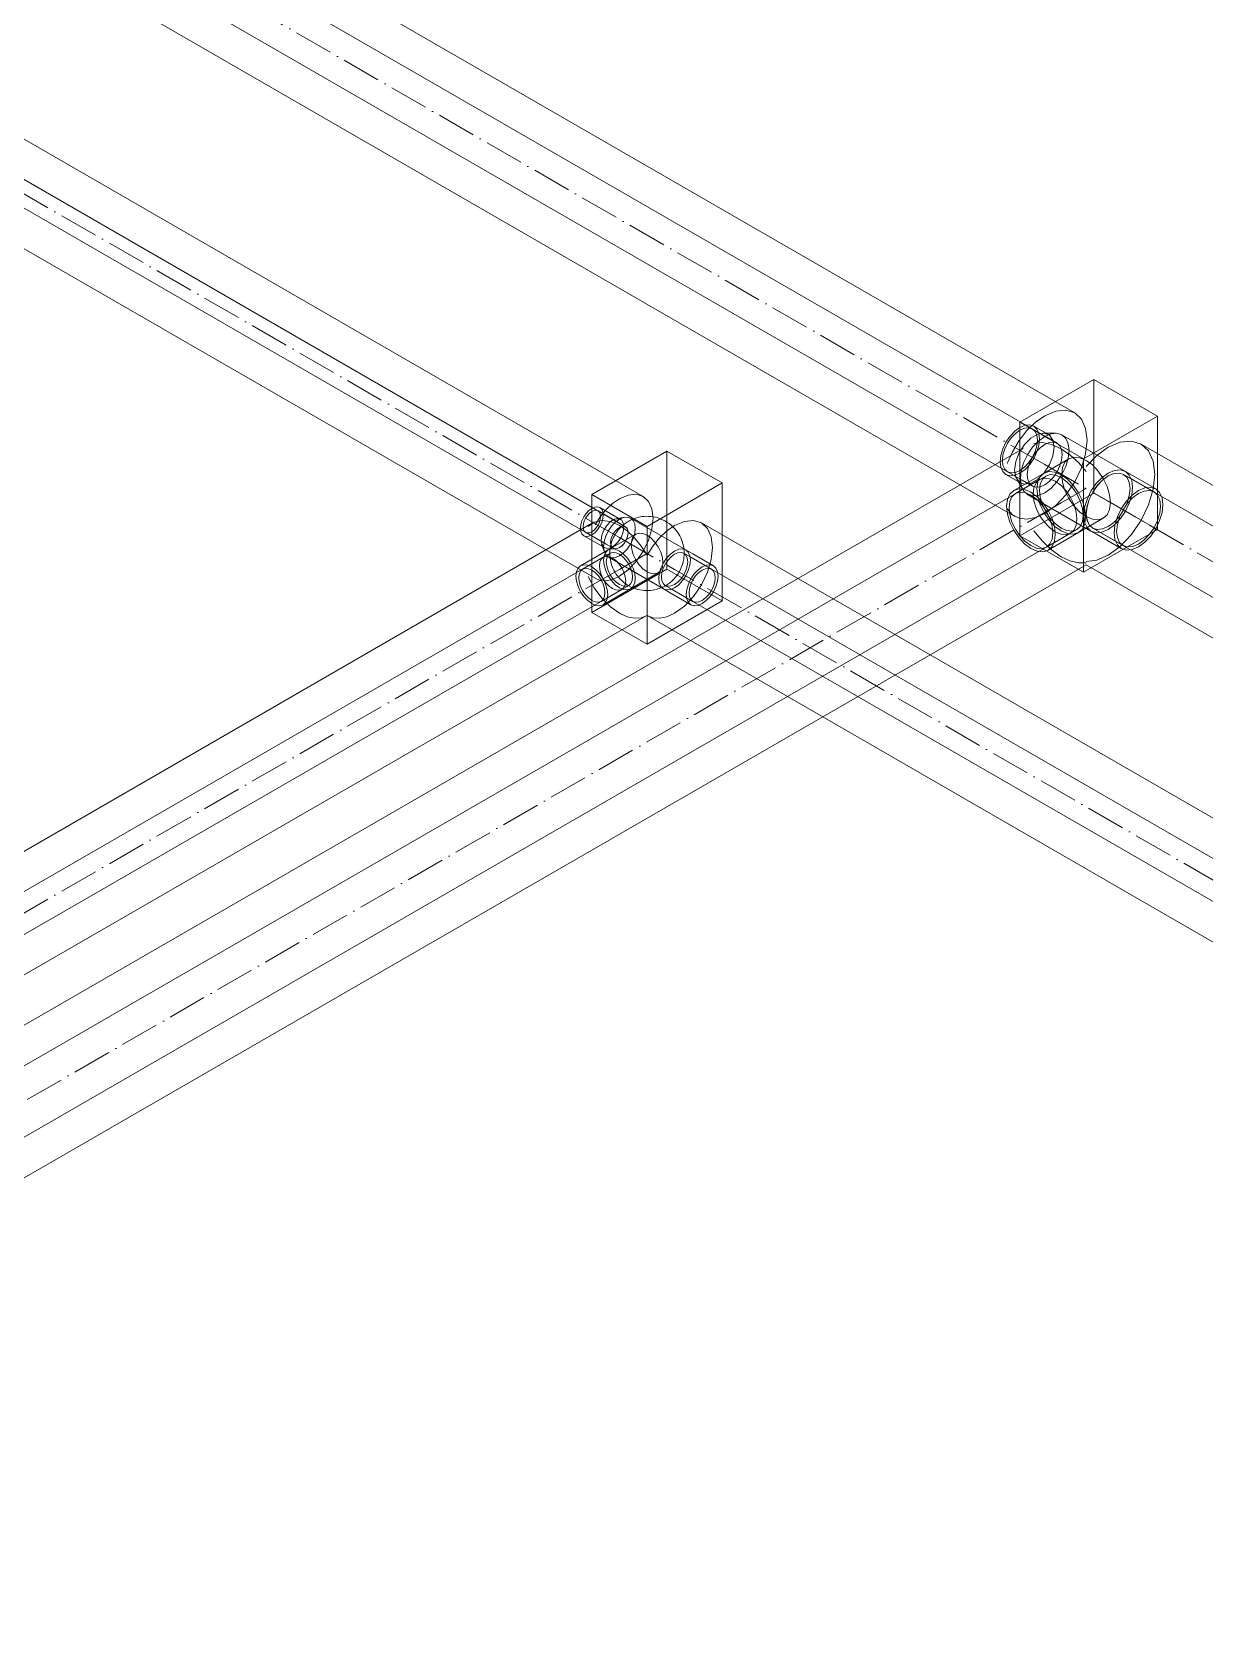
# Model space of a CAD drawing. Header units: millimetres. Extents: x -88595 to 880822, y -1054509 to -148035.
# Drawn here: x 432334.1 to 432634.7, y -325558.4 to -325146.8 of the extents above; entities that cross this region are included whole.
import ezdxf

# ---------------------------------------------------------------- set-up
doc = ezdxf.new("R2010")
doc.units = ezdxf.units.MM
doc.linetypes.add('$12$ADSK_Осевая', pattern=[14, 10, -2, 0, -2])
for name, color, linetype, lineweight in [('Изоляция', 7, 'Continuous', 18), ('Трубопровод', 7, 'Continuous', 18), ('Трубопроводы', 7, 'Continuous', 18)]:
    doc.layers.add(name, color=color, linetype=linetype, lineweight=lineweight)

# ---------------------------------------------------------------- blocks, each defined once
blk = doc.blocks.new('$0$ADSK_МедьПайка_Тройник - Тройник медный-3267828-В_ОВ3_3')
at = {"layer": 'Трубопроводы', "color": 190, "true_color": 0x8000ff}
for p, q in [((-7571.73, 5390.56), (-7577.04, 5393.63)), ((-7571.24, 5391.42), (-7576.54, 5394.48)), ((-7570.27, 5391.99), (-7572.39, 5391.58)), ((-7580.21, 5388.13), (-7574.91, 5385.06)), ((-7569.96, 5389.54), (-7571.73, 5390.56)), ((-7554.54, 5383.61), (-7568.68, 5391.77)), ((-7580.71, 5387.27), (-7575.4, 5384.21)), ((-7576.12, 5385.13), (-7575.41, 5383.09)), ((-7574.91, 5385.06), (-7573.14, 5384.04)), ((-7567.36, 5387.69), (-7574.43, 5383.61)), ((-7574.43, 5383.61), (-7581.5, 5379.53)), ((-7575.7, 5381.73), (-7581, 5378.67)), ((-7574.43, 5381.81), (-7560.29, 5373.65)), ((-7553.26, 5381.73), (-7555.03, 5382.75)), ((-7552.77, 5382.59), (-7554.54, 5383.61)), ((-7547.96, 5378.67), (-7553.26, 5381.73)), ((-7547.46, 5379.53), (-7552.77, 5382.59)), ((-7568.68, 5373.65), (-7561.61, 5377.73)), ((-7576.24, 5370.42), (-7570.94, 5373.49)), ((-7575.75, 5369.57), (-7568.68, 5373.65)), ((-7560.29, 5373.65), (-7558.52, 5372.63)), ((-7559.79, 5374.51), (-7558.02, 5373.49)), ((-7558.52, 5372.63), (-7553.21, 5369.57)), ((-7558.02, 5373.49), (-7552.72, 5370.42))]:
    blk.add_line(p, q, dxfattribs=at)
for points in [[(-7581.57, 5389.18, 0), (-7581.47, 5390.11, 0), (-7581.17, 5391.1, 0), (-7580.71, 5392.08, 0), (-7580.1, 5392.97, 0), (-7579.39, 5393.72, 0), (-7578.62, 5394.28, 0), (-7577.86, 5394.6, 0), (-7577.15, 5394.67, 0), (-7576.54, 5394.48, 0), (-7576.07, 5394.05, 0), (-7575.78, 5393.4, 0), (-7575.68, 5392.58, 0)], [(-7575.68, 5392.58, 0), (-7575.78, 5391.64, 0), (-7576.07, 5390.65, 0), (-7576.54, 5389.67, 0), (-7577.15, 5388.78, 0), (-7577.86, 5388.03, 0), (-7578.62, 5387.48, 0), (-7579.39, 5387.15, 0), (-7580.1, 5387.08, 0), (-7580.71, 5387.27, 0), (-7581.17, 5387.7, 0), (-7581.47, 5388.35, 0), (-7581.57, 5389.18, 0)], [(-7576.38, 5392.17, 0), (-7576.45, 5392.8, 0), (-7576.68, 5393.3, 0), (-7577.04, 5393.63, 0), (-7577.5, 5393.77, 0), (-7578.04, 5393.72, 0), (-7578.62, 5393.47, 0), (-7579.2, 5393.04, 0), (-7579.75, 5392.47, 0), (-7580.21, 5391.79, 0), (-7580.57, 5391.05, 0), (-7580.79, 5390.3, 0), (-7580.87, 5389.58, 0)], [(-7580.87, 5389.58, 0), (-7580.79, 5388.95, 0), (-7580.57, 5388.46, 0), (-7580.21, 5388.13, 0), (-7579.75, 5387.98, 0), (-7579.2, 5388.04, 0), (-7578.62, 5388.28, 0), (-7578.04, 5388.71, 0), (-7577.5, 5389.28, 0), (-7577.04, 5389.96, 0), (-7576.68, 5390.7, 0), (-7576.45, 5391.46, 0), (-7576.38, 5392.17, 0)], [(-7575.62, 5384.45, 0), (-7575.48, 5385.74, 0), (-7575.07, 5387.11, 0), (-7574.43, 5388.45, 0), (-7573.59, 5389.69, 0), (-7572.6, 5390.72, 0), (-7571.55, 5391.49, 0), (-7570.5, 5391.94, 0), (-7569.52, 5392.03, 0), (-7568.68, 5391.77, 0), (-7568.03, 5391.17, 0), (-7567.63, 5390.28, 0), (-7567.49, 5389.14, 0)], [(-7567.49, 5389.14, 0), (-7567.63, 5390.28, 0), (-7568.03, 5391.17, 0), (-7568.68, 5391.77, 0), (-7569.52, 5392.03, 0), (-7570.5, 5391.94, 0), (-7571.55, 5391.49, 0), (-7572.6, 5390.72, 0), (-7573.59, 5389.69, 0), (-7574.43, 5388.45, 0), (-7575.07, 5387.11, 0), (-7575.48, 5385.74, 0), (-7575.62, 5384.45, 0)], [(-7554.96, 5382.71, 0), (-7554.97, 5383.05, 0), (-7554.99, 5383.4, 0), (-7555.02, 5383.76, 0), (-7555.07, 5384.14, 0), (-7555.14, 5384.54, 0), (-7555.23, 5384.95, 0), (-7555.34, 5385.37, 0), (-7555.48, 5385.81, 0), (-7555.65, 5386.26, 0), (-7555.85, 5386.72, 0), (-7556.08, 5387.19, 0), (-7556.35, 5387.67, 0), (-7556.66, 5388.14, 0), (-7557.01, 5388.62, 0), (-7557.41, 5389.08, 0), (-7557.84, 5389.53, 0), (-7558.31, 5389.96, 0), (-7558.82, 5390.37, 0), (-7559.36, 5390.74, 0), (-7559.93, 5391.07, 0), (-7560.52, 5391.37, 0), (-7561.12, 5391.62, 0), (-7561.73, 5391.83, 0), (-7562.34, 5391.99, 0), (-7562.94, 5392.11, 0), (-7563.53, 5392.18, 0), (-7564.1, 5392.22, 0), (-7564.66, 5392.23, 0), (-7565.19, 5392.21, 0), (-7565.69, 5392.15, 0), (-7566.18, 5392.08, 0), (-7566.63, 5391.99, 0), (-7567.06, 5391.88, 0), (-7567.47, 5391.75, 0), (-7567.85, 5391.62, 0), (-7568.21, 5391.47, 0), (-7568.55, 5391.32, 0), (-7568.86, 5391.16, 0), (-7569.16, 5391, 0), (-7569.45, 5390.83, 0), (-7569.71, 5390.67, 0), (-7569.96, 5390.5, 0), (-7570.2, 5390.32, 0), (-7570.42, 5390.15, 0), (-7570.63, 5389.98, 0), (-7570.83, 5389.8, 0), (-7571.02, 5389.63, 0), (-7571.21, 5389.45, 0), (-7571.38, 5389.27, 0), (-7571.54, 5389.1, 0), (-7571.7, 5388.92, 0), (-7571.85, 5388.74, 0), (-7571.99, 5388.56, 0), (-7572.13, 5388.38, 0), (-7572.26, 5388.2, 0), (-7572.39, 5388.01, 0), (-7572.51, 5387.83, 0), (-7572.62, 5387.64, 0), (-7572.74, 5387.45, 0), (-7572.84, 5387.26, 0), (-7572.95, 5387.07, 0), (-7573.05, 5386.87, 0), (-7573.14, 5386.67, 0), (-7573.23, 5386.46, 0), (-7573.32, 5386.25, 0), (-7573.4, 5386.04, 0), (-7573.48, 5385.82, 0), (-7573.56, 5385.59, 0), (-7573.63, 5385.36, 0), (-7573.69, 5385.12, 0), (-7573.75, 5384.87, 0), (-7573.81, 5384.62, 0), (-7573.86, 5384.36, 0), (-7573.9, 5384.08, 0), (-7573.94, 5383.8, 0), (-7573.97, 5383.51, 0), (-7573.99, 5383.2, 0), (-7574, 5382.89, 0), (-7574, 5382.71, 0)], [(-7570.38, 5389.51, 0), (-7570.55, 5390.58, 0), (-7571.06, 5391.3, 0), (-7571.85, 5391.61, 0), (-7572.81, 5391.46, 0), (-7573.83, 5390.87, 0), (-7574.79, 5389.91, 0), (-7575.58, 5388.7, 0), (-7576.09, 5387.38, 0), (-7576.27, 5386.11, 0)], [(-7576.27, 5386.11, 0), (-7576.09, 5385.05, 0), (-7575.58, 5384.33, 0), (-7574.79, 5384.02, 0), (-7573.83, 5384.17, 0), (-7572.81, 5384.76, 0), (-7571.85, 5385.72, 0), (-7571.06, 5386.93, 0), (-7570.55, 5388.25, 0), (-7570.38, 5389.51, 0)], [(-7567.49, 5389.14, 0), (-7567.63, 5387.85, 0), (-7568.03, 5386.48, 0), (-7568.68, 5385.13, 0), (-7569.52, 5383.9, 0), (-7570.5, 5382.87, 0), (-7571.55, 5382.1, 0), (-7572.6, 5381.65, 0), (-7573.59, 5381.55, 0), (-7574.43, 5381.81, 0), (-7575.07, 5382.41, 0), (-7575.48, 5383.31, 0), (-7575.62, 5384.45, 0)], [(-7575.62, 5384.45, 0), (-7575.48, 5383.31, 0), (-7575.07, 5382.41, 0), (-7574.43, 5381.81, 0), (-7573.59, 5381.55, 0), (-7572.6, 5381.65, 0), (-7571.55, 5382.1, 0), (-7570.5, 5382.87, 0), (-7569.52, 5383.9, 0), (-7568.68, 5385.13, 0), (-7568.03, 5386.48, 0), (-7567.63, 5387.85, 0), (-7567.49, 5389.14, 0)], [(-7573.8, 5385.5, 0), (-7573.72, 5386.21, 0), (-7573.5, 5386.97, 0), (-7573.14, 5387.71, 0), (-7572.68, 5388.39, 0), (-7572.13, 5388.96, 0), (-7571.55, 5389.39, 0), (-7570.97, 5389.63, 0), (-7570.43, 5389.69, 0), (-7569.96, 5389.54, 0), (-7569.61, 5389.21, 0), (-7569.38, 5388.72, 0), (-7569.31, 5388.09, 0)], [(-7569.31, 5388.09, 0), (-7569.38, 5387.37, 0), (-7569.61, 5386.62, 0), (-7569.96, 5385.88, 0), (-7570.43, 5385.2, 0), (-7570.97, 5384.63, 0), (-7571.55, 5384.2, 0), (-7572.13, 5383.95, 0), (-7572.68, 5383.9, 0), (-7573.14, 5384.04, 0), (-7573.5, 5384.38, 0), (-7573.72, 5384.87, 0), (-7573.8, 5385.5, 0)], [(-7568.55, 5385.06, 0), (-7568.41, 5386.19, 0), (-7568, 5387.09, 0), (-7567.36, 5387.69, 0), (-7566.51, 5387.95, 0), (-7565.53, 5387.85, 0), (-7564.48, 5387.41, 0), (-7563.43, 5386.64, 0), (-7562.45, 5385.6, 0), (-7561.61, 5384.37, 0), (-7560.96, 5383.03, 0), (-7560.55, 5381.66, 0), (-7560.42, 5380.36, 0)], [(-7575.62, 5380.98, 0), (-7575.48, 5382.11, 0), (-7575.07, 5383.01, 0), (-7574.43, 5383.61, 0), (-7573.59, 5383.87, 0), (-7572.6, 5383.77, 0), (-7571.55, 5383.32, 0), (-7570.5, 5382.56, 0), (-7569.52, 5381.52, 0), (-7568.68, 5380.29, 0), (-7568.03, 5378.94, 0), (-7567.63, 5377.58, 0), (-7567.49, 5376.28, 0)], [(-7567.49, 5376.28, 0), (-7567.63, 5377.58, 0), (-7568.03, 5378.94, 0), (-7568.68, 5380.29, 0), (-7569.52, 5381.52, 0), (-7570.5, 5382.56, 0), (-7571.55, 5383.32, 0), (-7572.6, 5383.77, 0), (-7573.59, 5383.87, 0), (-7574.43, 5383.61, 0), (-7575.07, 5383.01, 0), (-7575.48, 5382.11, 0), (-7575.62, 5380.98, 0)], [(-7560.42, 5380.36, 0), (-7560.55, 5379.23, 0), (-7560.96, 5378.33, 0), (-7561.61, 5377.73, 0), (-7562.45, 5377.47, 0), (-7563.43, 5377.57, 0), (-7564.48, 5378.02, 0), (-7565.53, 5378.78, 0), (-7566.51, 5379.82, 0), (-7567.36, 5381.05, 0), (-7568, 5382.4, 0), (-7568.41, 5383.76, 0), (-7568.55, 5385.06, 0)], [(-7553.34, 5380.98, 0), (-7553.48, 5382.11, 0), (-7553.89, 5383.01, 0), (-7554.54, 5383.61, 0), (-7555.38, 5383.87, 0), (-7556.36, 5383.77, 0), (-7557.41, 5383.32, 0), (-7558.46, 5382.56, 0), (-7559.44, 5381.52, 0), (-7560.29, 5380.29, 0), (-7560.93, 5378.94, 0), (-7561.34, 5377.58, 0), (-7561.48, 5376.28, 0)], [(-7561.48, 5376.28, 0), (-7561.34, 5377.58, 0), (-7560.93, 5378.94, 0), (-7560.29, 5380.29, 0), (-7559.44, 5381.52, 0), (-7558.46, 5382.56, 0), (-7557.41, 5383.32, 0), (-7556.36, 5383.77, 0), (-7555.38, 5383.87, 0), (-7554.54, 5383.61, 0), (-7553.89, 5383.01, 0), (-7553.48, 5382.11, 0), (-7553.34, 5380.98, 0)], [(-7574.56, 5372.2, 0), (-7574.7, 5373.49, 0), (-7575.1, 5374.86, 0), (-7575.75, 5376.21, 0), (-7576.59, 5377.44, 0), (-7577.57, 5378.47, 0), (-7578.62, 5379.24, 0), (-7579.68, 5379.69, 0), (-7580.66, 5379.79, 0), (-7581.5, 5379.53, 0), (-7582.14, 5378.93, 0), (-7582.55, 5378.03, 0), (-7582.69, 5376.89, 0)], [(-7569.95, 5375.66, 0), (-7570.07, 5376.74, 0), (-7570.41, 5377.87, 0), (-7570.94, 5378.98, 0), (-7571.64, 5380, 0), (-7572.45, 5380.86, 0), (-7573.32, 5381.49, 0), (-7574.19, 5381.87, 0), (-7575, 5381.95, 0), (-7575.7, 5381.73, 0), (-7576.24, 5381.23, 0), (-7576.57, 5380.49, 0), (-7576.69, 5379.55, 0)], [(-7567.49, 5376.28, 0), (-7567.63, 5375.15, 0), (-7568.03, 5374.25, 0), (-7568.68, 5373.65, 0), (-7569.52, 5373.39, 0), (-7570.5, 5373.49, 0), (-7571.55, 5373.93, 0), (-7572.6, 5374.7, 0), (-7573.59, 5375.74, 0), (-7574.43, 5376.97, 0), (-7575.07, 5378.31, 0), (-7575.48, 5379.68, 0), (-7575.62, 5380.98, 0)], [(-7575.62, 5380.98, 0), (-7575.48, 5379.68, 0), (-7575.07, 5378.31, 0), (-7574.43, 5376.97, 0), (-7573.59, 5375.74, 0), (-7572.6, 5374.7, 0), (-7571.55, 5373.93, 0), (-7570.5, 5373.49, 0), (-7569.52, 5373.39, 0), (-7568.68, 5373.65, 0), (-7568.03, 5374.25, 0), (-7567.63, 5375.15, 0), (-7567.49, 5376.28, 0)], [(-7554.96, 5382.71, 0), (-7554.97, 5382.39, 0), (-7554.98, 5382.08, 0), (-7555.01, 5381.78, 0), (-7555.04, 5381.49, 0), (-7555.08, 5381.21, 0), (-7555.13, 5380.94, 0), (-7555.18, 5380.69, 0), (-7555.24, 5380.44, 0), (-7555.3, 5380.19, 0), (-7555.37, 5379.96, 0), (-7555.44, 5379.73, 0), (-7555.52, 5379.5, 0), (-7555.6, 5379.29, 0), (-7555.68, 5379.07, 0), (-7555.77, 5378.87, 0), (-7555.87, 5378.66, 0), (-7555.96, 5378.46, 0), (-7556.06, 5378.27, 0), (-7556.17, 5378.07, 0), (-7556.28, 5377.88, 0), (-7556.39, 5377.69, 0), (-7556.51, 5377.51, 0), (-7556.63, 5377.32, 0), (-7556.76, 5377.14, 0), (-7556.9, 5376.96, 0), (-7557.04, 5376.78, 0), (-7557.18, 5376.6, 0), (-7557.33, 5376.42, 0), (-7557.5, 5376.24, 0), (-7557.66, 5376.07, 0), (-7557.84, 5375.89, 0), (-7558.02, 5375.72, 0), (-7558.22, 5375.54, 0), (-7558.43, 5375.37, 0), (-7558.64, 5375.19, 0), (-7558.87, 5375.02, 0), (-7559.11, 5374.85, 0), (-7559.37, 5374.68, 0), (-7559.64, 5374.51, 0), (-7559.93, 5374.35, 0), (-7560.24, 5374.19, 0), (-7560.57, 5374.03, 0), (-7560.92, 5373.88, 0), (-7561.29, 5373.74, 0), (-7561.68, 5373.61, 0), (-7562.1, 5373.49, 0), (-7562.54, 5373.39, 0), (-7563.01, 5373.31, 0), (-7563.5, 5373.24, 0), (-7564.02, 5373.2, 0), (-7564.56, 5373.19, 0), (-7565.12, 5373.21, 0), (-7565.7, 5373.27, 0), (-7566.3, 5373.37, 0), (-7566.9, 5373.5, 0), (-7567.51, 5373.69, 0), (-7568.12, 5373.91, 0), (-7568.72, 5374.18, 0), (-7569.3, 5374.5, 0), (-7569.85, 5374.85, 0), (-7570.38, 5375.24, 0), (-7570.87, 5375.65, 0), (-7571.33, 5376.1, 0), (-7571.74, 5376.55, 0), (-7572.12, 5377.02, 0), (-7572.45, 5377.5, 0), (-7572.74, 5377.98, 0), (-7572.99, 5378.45, 0), (-7573.21, 5378.92, 0), (-7573.4, 5379.37, 0), (-7573.55, 5379.82, 0), (-7573.68, 5380.25, 0), (-7573.78, 5380.67, 0), (-7573.86, 5381.07, 0), (-7573.92, 5381.46, 0), (-7573.96, 5381.83, 0), (-7573.99, 5382.19, 0), (-7574, 5382.53, 0), (-7574, 5382.71, 0)], [(-7561.48, 5376.28, 0), (-7561.34, 5375.15, 0), (-7560.93, 5374.25, 0), (-7560.29, 5373.65, 0), (-7559.44, 5373.39, 0), (-7558.46, 5373.49, 0), (-7557.41, 5373.93, 0), (-7556.36, 5374.7, 0), (-7555.38, 5375.74, 0), (-7554.54, 5376.97, 0), (-7553.89, 5378.31, 0), (-7553.48, 5379.68, 0), (-7553.34, 5380.98, 0)], [(-7553.34, 5380.98, 0), (-7553.48, 5379.68, 0), (-7553.89, 5378.31, 0), (-7554.54, 5376.97, 0), (-7555.38, 5375.74, 0), (-7556.36, 5374.7, 0), (-7557.41, 5373.93, 0), (-7558.46, 5373.49, 0), (-7559.44, 5373.39, 0), (-7560.29, 5373.65, 0), (-7560.93, 5374.25, 0), (-7561.34, 5375.15, 0), (-7561.48, 5376.28, 0)], [(-7554.04, 5380.57, 0), (-7554.16, 5381.51, 0), (-7554.5, 5382.26, 0), (-7555.03, 5382.75, 0), (-7555.73, 5382.97, 0), (-7556.54, 5382.89, 0), (-7557.41, 5382.52, 0), (-7558.28, 5381.88, 0), (-7559.09, 5381.02, 0), (-7559.79, 5380, 0), (-7560.33, 5378.89, 0), (-7560.66, 5377.76, 0), (-7560.78, 5376.69, 0)], [(-7560.78, 5376.69, 0), (-7560.66, 5375.75, 0), (-7560.33, 5375, 0), (-7559.79, 5374.51, 0), (-7559.09, 5374.29, 0), (-7558.28, 5374.37, 0), (-7557.41, 5374.74, 0), (-7556.54, 5375.38, 0), (-7555.73, 5376.23, 0), (-7555.03, 5377.25, 0), (-7554.5, 5378.37, 0), (-7554.16, 5379.5, 0), (-7554.04, 5380.57, 0)], [(-7546.27, 5376.89, 0), (-7546.41, 5378.03, 0), (-7546.82, 5378.93, 0), (-7547.46, 5379.53, 0), (-7548.31, 5379.79, 0), (-7549.29, 5379.69, 0), (-7550.34, 5379.24, 0), (-7551.39, 5378.47, 0), (-7552.37, 5377.44, 0), (-7553.21, 5376.21, 0), (-7553.86, 5374.86, 0), (-7554.27, 5373.49, 0), (-7554.41, 5372.2, 0)], [(-7582.69, 5376.89, 0), (-7582.55, 5375.6, 0), (-7582.14, 5374.23, 0), (-7581.5, 5372.89, 0), (-7580.66, 5371.65, 0), (-7579.68, 5370.62, 0), (-7578.62, 5369.85, 0), (-7577.57, 5369.4, 0), (-7576.59, 5369.31, 0), (-7575.75, 5369.57, 0), (-7575.1, 5370.17, 0), (-7574.7, 5371.06, 0), (-7574.56, 5372.2, 0)], [(-7581.99, 5376.49, 0), (-7581.87, 5377.43, 0), (-7581.54, 5378.17, 0), (-7581, 5378.67, 0), (-7580.31, 5378.88, 0), (-7579.49, 5378.8, 0), (-7578.62, 5378.43, 0), (-7577.75, 5377.8, 0), (-7576.94, 5376.94, 0), (-7576.24, 5375.92, 0), (-7575.71, 5374.81, 0), (-7575.37, 5373.68, 0), (-7575.26, 5372.6, 0)], [(-7575.26, 5372.6, 0), (-7575.37, 5371.66, 0), (-7575.71, 5370.92, 0), (-7576.24, 5370.42, 0), (-7576.94, 5370.21, 0), (-7577.75, 5370.29, 0), (-7578.62, 5370.66, 0), (-7579.49, 5371.3, 0), (-7580.31, 5372.15, 0), (-7581, 5373.17, 0), (-7581.54, 5374.29, 0), (-7581.87, 5375.42, 0), (-7581.99, 5376.49, 0)], [(-7576.69, 5379.55, 0), (-7576.57, 5378.48, 0), (-7576.24, 5377.35, 0), (-7575.7, 5376.23, 0), (-7575, 5375.21, 0), (-7574.19, 5374.36, 0), (-7573.32, 5373.72, 0), (-7572.45, 5373.35, 0), (-7571.64, 5373.27, 0), (-7570.94, 5373.49, 0), (-7570.41, 5373.98, 0), (-7570.07, 5374.73, 0), (-7569.95, 5375.66, 0)], [(-7554.41, 5372.2, 0), (-7554.27, 5371.06, 0), (-7553.86, 5370.17, 0), (-7553.21, 5369.57, 0), (-7552.37, 5369.31, 0), (-7551.39, 5369.4, 0), (-7550.34, 5369.85, 0), (-7549.29, 5370.62, 0), (-7548.31, 5371.65, 0), (-7547.46, 5372.89, 0), (-7546.82, 5374.23, 0), (-7546.41, 5375.6, 0), (-7546.27, 5376.89, 0)], [(-7553.71, 5372.6, 0), (-7553.59, 5373.68, 0), (-7553.25, 5374.81, 0), (-7552.72, 5375.92, 0), (-7552.02, 5376.94, 0), (-7551.21, 5377.8, 0), (-7550.34, 5378.43, 0), (-7549.47, 5378.8, 0), (-7548.66, 5378.88, 0), (-7547.96, 5378.67, 0), (-7547.42, 5378.17, 0), (-7547.09, 5377.43, 0), (-7546.97, 5376.49, 0)], [(-7546.97, 5376.49, 0), (-7547.09, 5375.42, 0), (-7547.42, 5374.29, 0), (-7547.96, 5373.17, 0), (-7548.66, 5372.15, 0), (-7549.47, 5371.3, 0), (-7550.34, 5370.66, 0), (-7551.21, 5370.29, 0), (-7552.02, 5370.21, 0), (-7552.72, 5370.42, 0), (-7553.25, 5370.92, 0), (-7553.59, 5371.66, 0), (-7553.71, 5372.6, 0)]]:
    blk.add_polyline3d(points, dxfattribs=at)
blk = doc.blocks.new('$0$ADSK_МедьПайка_Тройник - Тройник медный-3267841-В_ОВ3_3')
at = {"layer": 'Трубопроводы', "color": 134, "true_color": 0x00a6a6}
for p, q in [((-7461.99, 5412.52), (-7465.71, 5414.67)), ((-7461.59, 5413.22), (-7465.3, 5415.37)), ((-7459.72, 5413.55), (-7462.9, 5413.56)), ((-7459.34, 5410.99), (-7461.99, 5412.52)), ((-7441.84, 5403.75), (-7458.1, 5413.14)), ((-7456.33, 5407.01), (-7462.69, 5403.34)), ((-7472.46, 5402.97), (-7468.75, 5400.82)), ((-7472.06, 5403.67), (-7468.34, 5401.52)), ((-7462.69, 5403.34), (-7470.47, 5398.85)), ((-7463.83, 5401.65), (-7470.02, 5398.08)), ((-7469.69, 5401.79), (-7468.1, 5399.04)), ((-7468.34, 5401.52), (-7465.69, 5399.99)), ((-7440.87, 5402.16), (-7442.28, 5402.98)), ((-7440.42, 5402.93), (-7441.84, 5403.75)), ((-7434.5, 5398.49), (-7440.87, 5402.16)), ((-7434.06, 5399.26), (-7440.42, 5402.93)), ((-7466.93, 5397.84), (-7450.67, 5388.45)), ((-7462.08, 5384.33), (-7455.89, 5387.9)), ((-7461.64, 5383.56), (-7453.86, 5388.05)), ((-7453.86, 5388.05), (-7447.5, 5391.72)), ((-7450.67, 5388.45), (-7449.25, 5387.64)), ((-7450.22, 5389.23), (-7448.81, 5388.41)), ((-7448.81, 5388.41), (-7442.44, 5384.73)), ((-7449.25, 5387.64), (-7442.89, 5383.96))]:
    blk.add_line(p, q, dxfattribs=at)
for points in [[(-7473.94, 5406.24, 0), (-7473.77, 5407.86, 0), (-7473.27, 5409.56, 0), (-7472.46, 5411.23, 0), (-7471.41, 5412.77, 0), (-7470.19, 5414.06, 0), (-7468.88, 5415.01, 0), (-7467.57, 5415.57, 0), (-7466.35, 5415.69, 0), (-7465.3, 5415.37, 0), (-7464.5, 5414.62, 0), (-7463.99, 5413.5, 0), (-7463.82, 5412.09, 0)], [(-7464.39, 5411.76, 0), (-7464.54, 5413.01, 0), (-7464.99, 5414, 0), (-7465.71, 5414.67, 0), (-7466.64, 5414.95, 0), (-7467.72, 5414.84, 0), (-7468.88, 5414.35, 0), (-7470.04, 5413.5, 0), (-7471.13, 5412.36, 0), (-7472.06, 5411, 0), (-7472.77, 5409.51, 0), (-7473.22, 5408, 0), (-7473.37, 5406.57, 0)], [(-7460.11, 5409.95, 0), (-7460.41, 5411.77, 0), (-7461.29, 5413.02, 0), (-7462.64, 5413.55, 0), (-7464.29, 5413.29, 0), (-7466.05, 5412.27, 0), (-7467.7, 5410.62, 0), (-7469.05, 5408.54, 0), (-7469.93, 5406.27, 0), (-7470.23, 5404.1, 0)], [(-7468.76, 5401.89, 0), (-7468.55, 5403.88, 0), (-7467.92, 5405.97, 0), (-7466.93, 5408.04, 0), (-7465.64, 5409.93, 0), (-7464.13, 5411.52, 0), (-7462.52, 5412.7, 0), (-7460.9, 5413.39, 0), (-7459.39, 5413.54, 0), (-7458.1, 5413.14, 0), (-7457.11, 5412.22, 0), (-7456.49, 5410.84, 0), (-7456.27, 5409.1, 0)], [(-7456.27, 5409.1, 0), (-7456.49, 5410.84, 0), (-7457.11, 5412.22, 0), (-7458.1, 5413.14, 0), (-7459.39, 5413.54, 0), (-7460.9, 5413.39, 0), (-7462.52, 5412.7, 0), (-7464.13, 5411.52, 0), (-7465.64, 5409.93, 0), (-7466.93, 5408.04, 0), (-7467.92, 5405.97, 0), (-7468.55, 5403.88, 0), (-7468.76, 5401.89, 0)], [(-7463.82, 5412.09, 0), (-7463.99, 5410.48, 0), (-7464.5, 5408.77, 0), (-7465.3, 5407.1, 0), (-7466.35, 5405.56, 0), (-7467.57, 5404.28, 0), (-7468.88, 5403.32, 0), (-7470.19, 5402.76, 0), (-7471.41, 5402.64, 0), (-7472.46, 5402.97, 0), (-7473.27, 5403.71, 0), (-7473.77, 5404.83, 0), (-7473.94, 5406.24, 0)], [(-7473.37, 5406.57, 0), (-7473.22, 5405.32, 0), (-7472.77, 5404.33, 0), (-7472.06, 5403.67, 0), (-7471.13, 5403.38, 0), (-7470.04, 5403.49, 0), (-7468.88, 5403.98, 0), (-7467.72, 5404.83, 0), (-7466.64, 5405.97, 0), (-7465.71, 5407.33, 0), (-7464.99, 5408.82, 0), (-7464.54, 5410.33, 0), (-7464.39, 5411.76, 0)], [(-7470.23, 5404.1, 0), (-7469.93, 5402.28, 0), (-7469.05, 5401.03, 0), (-7467.7, 5400.5, 0), (-7466.05, 5400.76, 0), (-7464.29, 5401.77, 0), (-7462.64, 5403.42, 0), (-7461.29, 5405.5, 0), (-7460.41, 5407.77, 0), (-7460.11, 5409.95, 0)], [(-7456.27, 5409.1, 0), (-7456.49, 5407.11, 0), (-7457.11, 5405.01, 0), (-7458.1, 5402.94, 0), (-7459.39, 5401.05, 0), (-7460.9, 5399.46, 0), (-7462.52, 5398.28, 0), (-7464.13, 5397.59, 0), (-7465.64, 5397.45, 0), (-7466.93, 5397.84, 0), (-7467.92, 5398.76, 0), (-7468.55, 5400.14, 0), (-7468.76, 5401.89, 0)], [(-7468.76, 5401.89, 0), (-7468.55, 5400.14, 0), (-7467.92, 5398.76, 0), (-7466.93, 5397.84, 0), (-7465.64, 5397.45, 0), (-7464.13, 5397.59, 0), (-7462.52, 5398.28, 0), (-7460.9, 5399.46, 0), (-7459.39, 5401.05, 0), (-7458.1, 5402.94, 0), (-7457.11, 5405.01, 0), (-7456.49, 5407.11, 0), (-7456.27, 5409.1, 0)], [(-7467.01, 5402.9, 0), (-7466.85, 5404.33, 0), (-7466.41, 5405.84, 0), (-7465.69, 5407.32, 0), (-7464.76, 5408.69, 0), (-7463.68, 5409.83, 0), (-7462.52, 5410.68, 0), (-7461.35, 5411.17, 0), (-7460.27, 5411.28, 0), (-7459.34, 5410.99, 0), (-7458.63, 5410.33, 0), (-7458.18, 5409.34, 0), (-7458.03, 5408.08, 0)], [(-7458.03, 5408.08, 0), (-7458.18, 5406.65, 0), (-7458.63, 5405.14, 0), (-7459.34, 5403.66, 0), (-7460.27, 5402.3, 0), (-7461.35, 5401.15, 0), (-7462.52, 5400.31, 0), (-7463.68, 5399.81, 0), (-7464.76, 5399.71, 0), (-7465.69, 5399.99, 0), (-7466.41, 5400.65, 0), (-7466.85, 5401.65, 0), (-7467.01, 5402.9, 0)], [(-7458.15, 5402.97, 0), (-7457.94, 5404.72, 0), (-7457.32, 5406.09, 0), (-7456.33, 5407.01, 0), (-7455.03, 5407.41, 0), (-7453.53, 5407.26, 0), (-7451.91, 5406.58, 0), (-7450.29, 5405.4, 0), (-7448.79, 5403.81, 0), (-7447.5, 5401.92, 0), (-7446.5, 5399.85, 0), (-7445.88, 5397.75, 0), (-7445.67, 5395.76, 0)], [(-7454.25, 5391.53, 0), (-7454.44, 5393.32, 0), (-7455, 5395.21, 0), (-7455.89, 5397.07, 0), (-7457.06, 5398.77, 0), (-7458.41, 5400.2, 0), (-7459.86, 5401.26, 0), (-7461.32, 5401.88, 0), (-7462.67, 5402.01, 0), (-7463.83, 5401.65, 0), (-7464.73, 5400.82, 0), (-7465.29, 5399.58, 0), (-7465.48, 5398.02, 0)], [(-7464.52, 5399.3, 0), (-7464.3, 5401.04, 0), (-7463.68, 5402.42, 0), (-7462.69, 5403.34, 0), (-7461.4, 5403.74, 0), (-7459.89, 5403.59, 0), (-7458.27, 5402.9, 0), (-7456.66, 5401.72, 0), (-7455.15, 5400.13, 0), (-7453.86, 5398.24, 0), (-7452.87, 5396.18, 0), (-7452.24, 5394.08, 0), (-7452.03, 5392.09, 0)], [(-7452.03, 5392.09, 0), (-7452.24, 5394.08, 0), (-7452.87, 5396.18, 0), (-7453.86, 5398.24, 0), (-7455.15, 5400.13, 0), (-7456.66, 5401.72, 0), (-7458.27, 5402.9, 0), (-7459.89, 5403.59, 0), (-7461.4, 5403.74, 0), (-7462.69, 5403.34, 0), (-7463.68, 5402.42, 0), (-7464.3, 5401.04, 0), (-7464.52, 5399.3, 0)], [(-7445.67, 5395.76, 0), (-7445.88, 5394.02, 0), (-7446.5, 5392.64, 0), (-7447.5, 5391.72, 0), (-7448.79, 5391.32, 0), (-7450.29, 5391.47, 0), (-7451.91, 5392.16, 0), (-7453.53, 5393.34, 0), (-7455.03, 5394.93, 0), (-7456.33, 5396.82, 0), (-7457.32, 5398.88, 0), (-7457.94, 5400.98, 0), (-7458.15, 5402.97, 0)], [(-7440.01, 5399.71, 0), (-7440.22, 5401.45, 0), (-7440.85, 5402.83, 0), (-7441.84, 5403.75, 0), (-7443.13, 5404.15, 0), (-7444.64, 5404, 0), (-7446.25, 5403.31, 0), (-7447.87, 5402.13, 0), (-7449.38, 5400.54, 0), (-7450.67, 5398.65, 0), (-7451.66, 5396.58, 0), (-7452.28, 5394.49, 0), (-7452.5, 5392.5, 0)], [(-7452.5, 5392.5, 0), (-7452.28, 5394.49, 0), (-7451.66, 5396.58, 0), (-7450.67, 5398.65, 0), (-7449.38, 5400.54, 0), (-7447.87, 5402.13, 0), (-7446.25, 5403.31, 0), (-7444.64, 5404, 0), (-7443.13, 5404.15, 0), (-7441.84, 5403.75, 0), (-7440.85, 5402.83, 0), (-7440.22, 5401.45, 0), (-7440.01, 5399.71, 0)], [(-7440.64, 5399.34, 0), (-7440.83, 5400.91, 0), (-7441.39, 5402.15, 0), (-7442.28, 5402.98, 0), (-7443.45, 5403.34, 0), (-7444.8, 5403.2, 0), (-7446.25, 5402.58, 0), (-7447.71, 5401.53, 0), (-7449.06, 5400.1, 0), (-7450.22, 5398.39, 0), (-7451.12, 5396.54, 0), (-7451.68, 5394.65, 0), (-7451.87, 5392.86, 0)], [(-7459.81, 5387.6, 0), (-7460.02, 5389.59, 0), (-7460.64, 5391.69, 0), (-7461.64, 5393.75, 0), (-7462.93, 5395.64, 0), (-7464.44, 5397.23, 0), (-7466.05, 5398.41, 0), (-7467.67, 5399.1, 0), (-7469.17, 5399.25, 0), (-7470.47, 5398.85, 0), (-7471.46, 5397.93, 0), (-7472.08, 5396.55, 0), (-7472.3, 5394.81, 0)], [(-7471.67, 5394.44, 0), (-7471.48, 5396.01, 0), (-7470.91, 5397.25, 0), (-7470.02, 5398.08, 0), (-7468.86, 5398.44, 0), (-7467.51, 5398.3, 0), (-7466.05, 5397.69, 0), (-7464.6, 5396.63, 0), (-7463.24, 5395.2, 0), (-7462.08, 5393.49, 0), (-7461.19, 5391.64, 0), (-7460.63, 5389.75, 0), (-7460.44, 5387.96, 0)], [(-7465.48, 5398.02, 0), (-7465.29, 5396.23, 0), (-7464.73, 5394.34, 0), (-7463.83, 5392.48, 0), (-7462.67, 5390.78, 0), (-7461.32, 5389.35, 0), (-7459.86, 5388.29, 0), (-7458.41, 5387.67, 0), (-7457.06, 5387.54, 0), (-7455.89, 5387.9, 0), (-7455, 5388.73, 0), (-7454.44, 5389.97, 0), (-7454.25, 5391.53, 0)], [(-7452.03, 5392.09, 0), (-7452.24, 5390.35, 0), (-7452.87, 5388.97, 0), (-7453.86, 5388.05, 0), (-7455.15, 5387.65, 0), (-7456.66, 5387.8, 0), (-7458.27, 5388.48, 0), (-7459.89, 5389.66, 0), (-7461.4, 5391.25, 0), (-7462.69, 5393.14, 0), (-7463.68, 5395.21, 0), (-7464.3, 5397.31, 0), (-7464.52, 5399.3, 0)], [(-7464.52, 5399.3, 0), (-7464.3, 5397.31, 0), (-7463.68, 5395.21, 0), (-7462.69, 5393.14, 0), (-7461.4, 5391.25, 0), (-7459.89, 5389.66, 0), (-7458.27, 5388.48, 0), (-7456.66, 5387.8, 0), (-7455.15, 5387.65, 0), (-7453.86, 5388.05, 0), (-7452.87, 5388.97, 0), (-7452.24, 5390.35, 0), (-7452.03, 5392.09, 0)], [(-7452.5, 5392.5, 0), (-7452.28, 5390.75, 0), (-7451.66, 5389.38, 0), (-7450.67, 5388.45, 0), (-7449.38, 5388.06, 0), (-7447.87, 5388.2, 0), (-7446.25, 5388.89, 0), (-7444.64, 5390.07, 0), (-7443.13, 5391.66, 0), (-7441.84, 5393.55, 0), (-7440.85, 5395.62, 0), (-7440.22, 5397.72, 0), (-7440.01, 5399.71, 0)], [(-7440.01, 5399.71, 0), (-7440.22, 5397.72, 0), (-7440.85, 5395.62, 0), (-7441.84, 5393.55, 0), (-7443.13, 5391.66, 0), (-7444.64, 5390.07, 0), (-7446.25, 5388.89, 0), (-7447.87, 5388.2, 0), (-7449.38, 5388.06, 0), (-7450.67, 5388.45, 0), (-7451.66, 5389.38, 0), (-7452.28, 5390.75, 0), (-7452.5, 5392.5, 0)], [(-7451.87, 5392.86, 0), (-7451.68, 5391.29, 0), (-7451.12, 5390.05, 0), (-7450.22, 5389.23, 0), (-7449.06, 5388.87, 0), (-7447.71, 5389, 0), (-7446.25, 5389.62, 0), (-7444.8, 5390.68, 0), (-7443.45, 5392.11, 0), (-7442.28, 5393.81, 0), (-7441.39, 5395.67, 0), (-7440.83, 5397.56, 0), (-7440.64, 5399.34, 0)], [(-7432.23, 5395.22, 0), (-7432.44, 5396.96, 0), (-7433.07, 5398.34, 0), (-7434.06, 5399.26, 0), (-7435.35, 5399.66, 0), (-7436.86, 5399.51, 0), (-7438.47, 5398.82, 0), (-7440.09, 5397.64, 0), (-7441.6, 5396.05, 0), (-7442.89, 5394.16, 0), (-7443.88, 5392.09, 0), (-7444.51, 5390, 0), (-7444.72, 5388.01, 0)], [(-7444.09, 5388.37, 0), (-7443.9, 5390.16, 0), (-7443.34, 5392.05, 0), (-7442.44, 5393.9, 0), (-7441.28, 5395.6, 0), (-7439.93, 5397.03, 0), (-7438.47, 5398.09, 0), (-7437.02, 5398.71, 0), (-7435.67, 5398.85, 0), (-7434.5, 5398.49, 0), (-7433.61, 5397.66, 0), (-7433.05, 5396.42, 0), (-7432.86, 5394.85, 0)], [(-7472.3, 5394.81, 0), (-7472.08, 5392.82, 0), (-7471.46, 5390.72, 0), (-7470.47, 5388.65, 0), (-7469.17, 5386.76, 0), (-7467.67, 5385.17, 0), (-7466.05, 5383.99, 0), (-7464.44, 5383.31, 0), (-7462.93, 5383.16, 0), (-7461.64, 5383.56, 0), (-7460.64, 5384.48, 0), (-7460.02, 5385.85, 0), (-7459.81, 5387.6, 0)], [(-7460.44, 5387.96, 0), (-7460.63, 5386.39, 0), (-7461.19, 5385.15, 0), (-7462.08, 5384.33, 0), (-7463.24, 5383.97, 0), (-7464.6, 5384.1, 0), (-7466.05, 5384.72, 0), (-7467.51, 5385.78, 0), (-7468.86, 5387.21, 0), (-7470.02, 5388.91, 0), (-7470.91, 5390.77, 0), (-7471.48, 5392.66, 0), (-7471.67, 5394.44, 0)], [(-7444.72, 5388.01, 0), (-7444.51, 5386.26, 0), (-7443.88, 5384.88, 0), (-7442.89, 5383.96, 0), (-7441.6, 5383.56, 0), (-7440.09, 5383.71, 0), (-7438.47, 5384.4, 0), (-7436.86, 5385.58, 0), (-7435.35, 5387.17, 0), (-7434.06, 5389.06, 0), (-7433.07, 5391.13, 0), (-7432.44, 5393.23, 0), (-7432.23, 5395.22, 0)], [(-7432.86, 5394.85, 0), (-7433.05, 5393.06, 0), (-7433.61, 5391.18, 0), (-7434.5, 5389.32, 0), (-7435.67, 5387.62, 0), (-7437.02, 5386.19, 0), (-7438.47, 5385.13, 0), (-7439.93, 5384.51, 0), (-7441.28, 5384.38, 0), (-7442.44, 5384.73, 0), (-7443.34, 5385.56, 0), (-7443.9, 5386.8, 0), (-7444.09, 5388.37, 0)]]:
    blk.add_polyline3d(points, dxfattribs=at)

msp = doc.modelspace()

# ---------------------------------------------------------------- linework, layer by layer
at = {"layer": 'Изоляция', "color": 134, "true_color": 0x00a6a6}
for p, q in [((432601.34, -325244.41), (429561.97, -323489.63)), ((429546.62, -323516.21), (432585.99, -325271)), ((432606.27, -325235.86), (432587.3, -325246.82)), ((432622.54, -325245.25), (432606.27, -325235.86)), ((432606.27, -325264.98), (432606.27, -325235.86)), ((432603.57, -325256.21), (432587.3, -325246.82)), ((432587.3, -325246.82), (432587.3, -325275.93)), ((432622.54, -325245.25), (432603.57, -325256.21)), ((432622.54, -325274.37), (432622.54, -325245.25)), ((432588.13, -325253.59), (432192.52, -325481.99)), ((433209.6, -325593.75), (432618.4, -325252.42)), ((432603.57, -325285.32), (432603.57, -325256.21)), ((432587.3, -325275.93), (432606.27, -325264.98)), ((432606.27, -325264.98), (432622.54, -325274.37)), ((432587.3, -325275.93), (432603.57, -325285.32)), ((432603.57, -325285.32), (432622.54, -325274.37)), ((432209.46, -325511.33), (432604.27, -325283.39)), ((432604.27, -325283.39), (433194.67, -325624.25))]:
    msp.add_line(p, q, dxfattribs=at)
at = {"layer": 'Изоляция', "color": 190, "true_color": 0x8000ff}
for p, q in [((432490.72, -325265.86), (429494.06, -323535.73)), ((429481.88, -323556.82), (432478.54, -325286.94)), ((432496.82, -325254.24), (432477.56, -325265.36)), ((432510.97, -325262.4), (432496.82, -325254.24)), ((432496.82, -325284.48), (432496.82, -325254.24)), ((432510.97, -325262.4), (432491.7, -325273.53)), ((432510.97, -325292.65), (432510.97, -325262.4)), ((432491.7, -325273.53), (432477.56, -325265.36)), ((432477.56, -325265.36), (432477.56, -325295.6)), ((432477.75, -325272.65), (432211.72, -325426.24)), ((432491.7, -325303.77), (432491.7, -325273.53)), ((433154.49, -325647.25), (432505.65, -325272.65)), ((432477.56, -325295.6), (432496.82, -325284.48)), ((432496.82, -325284.48), (432510.97, -325292.65)), ((432491.7, -325303.77), (432510.97, -325292.65)), ((432225.48, -325450.08), (432491.51, -325296.48)), ((432477.56, -325295.6), (432491.7, -325303.77)), ((432491.89, -325296.48), (433143.99, -325672.97))]:
    msp.add_line(p, q, dxfattribs=at)
at = {"layer": 'Изоляция', "color": 134, "true_color": 0x00a6a6}
for points in [[(432593.67, -325245.17, 0), (432591.32, -325246.82, 0), (432589.09, -325248.98, 0), (432587.08, -325251.55, 0), (432585.37, -325254.41, 0), (432584.06, -325257.43, 0)], [(432604.52, -325251.44, 0), (432604.15, -325248.4, 0), (432603.07, -325246.01, 0), (432601.34, -325244.41, 0), (432599.09, -325243.71, 0), (432596.48, -325243.97, 0), (432593.67, -325245.17, 0)], [(432593.67, -325270.24, 0), (432596.48, -325268.19, 0), (432599.09, -325265.42, 0), (432601.34, -325262.13, 0), (432603.07, -325258.54, 0), (432604.15, -325254.89, 0), (432604.52, -325251.44, 0)], [(432609.93, -325253.26, 0), (432613.03, -325251.94, 0), (432615.92, -325251.66, 0), (432618.4, -325252.42, 0), (432620.3, -325254.19, 0), (432621.5, -325256.83, 0), (432621.91, -325260.18, 0)], [(432590.89, -325252.24, 0), (432593.05, -325252.05, 0), (432595.42, -325252.53, 0), (432597.91, -325253.67, 0)], [(432597.91, -325253.67, 0), (432600.14, -325255.2, 0), (432602.28, -325257.14, 0), (432604.27, -325259.46, 0)], [(432604.27, -325258.17, 0), (432607.01, -325255.36, 0), (432609.93, -325253.26, 0)], [(432621.91, -325260.18, 0), (432621.5, -325263.99, 0), (432620.3, -325268.02, 0), (432618.4, -325271.98, 0), (432615.92, -325275.61, 0), (432613.03, -325278.66, 0), (432609.93, -325280.92, 0)], [(432584.06, -325269.07, 0), (432585.37, -325270.57, 0), (432587.08, -325271.46, 0), (432589.09, -325271.71, 0), (432591.32, -325271.29, 0), (432593.67, -325270.24, 0)], [(432597.91, -325281.33, 0), (432595.42, -325279.59, 0), (432593.05, -325277.34, 0), (432590.89, -325274.65, 0)], [(432604.27, -325282.89, 0), (432602.28, -325282.9, 0), (432600.14, -325282.38, 0), (432597.91, -325281.33, 0)], [(432609.93, -325280.92, 0), (432607.01, -325282.19, 0), (432604.27, -325282.55, 0)]]:
    msp.add_polyline3d(points, dxfattribs=at)
at = {"layer": 'Изоляция', "color": 190, "true_color": 0x8000ff}
for points in [[(432484.63, -325266.46, 0), (432482.89, -325267.67, 0), (432481.22, -325269.24, 0), (432479.7, -325271.1, 0), (432478.37, -325273.18, 0)], [(432493.24, -325271.43, 0), (432492.95, -325269.03, 0), (432492.09, -325267.12, 0), (432490.72, -325265.86, 0), (432488.94, -325265.31, 0), (432486.86, -325265.51, 0), (432484.63, -325266.46, 0)], [(432476.64, -325273.54, 0), (432478.19, -325272.42, 0), (432480.12, -325272.01, 0), (432482.31, -325272.31, 0), (432484.63, -325273.33, 0)], [(432484.63, -325286.34, 0), (432486.86, -325284.72, 0), (432488.94, -325282.52, 0), (432490.72, -325279.91, 0), (432492.09, -325277.07, 0), (432492.95, -325274.17, 0), (432493.24, -325271.43, 0)], [(432498.77, -325273.33, 0), (432501.29, -325272.26, 0), (432503.64, -325272.03, 0), (432505.65, -325272.65, 0), (432507.2, -325274.08, 0), (432508.17, -325276.23, 0), (432508.5, -325278.95, 0)], [(432484.63, -325273.33, 0), (432486.6, -325274.7, 0), (432488.48, -325276.47, 0), (432490.21, -325278.58, 0), (432491.7, -325280.93, 0)], [(432491.7, -325280.93, 0), (432493.2, -325278.58, 0), (432494.92, -325276.47, 0), (432496.8, -325274.7, 0), (432498.77, -325273.33, 0)], [(432508.5, -325278.95, 0), (432508.17, -325282.05, 0), (432507.2, -325285.32, 0), (432505.65, -325288.54, 0), (432503.64, -325291.49, 0), (432501.29, -325293.96, 0), (432498.77, -325295.8, 0)], [(432484.63, -325295.8, 0), (432482.31, -325294.13, 0), (432480.12, -325291.92, 0), (432478.19, -325289.27, 0), (432476.64, -325286.36, 0)], [(432478.37, -325286.84, 0), (432479.7, -325287.39, 0), (432481.22, -325287.5, 0), (432482.89, -325287.14, 0), (432484.63, -325286.34, 0)], [(432491.7, -325296.36, 0), (432490.21, -325296.99, 0), (432488.48, -325297.11, 0), (432486.6, -325296.7, 0), (432484.63, -325295.8, 0)], [(432498.77, -325295.8, 0), (432496.8, -325296.7, 0), (432494.92, -325297.11, 0), (432493.2, -325296.99, 0), (432491.7, -325296.36, 0)]]:
    msp.add_polyline3d(points, dxfattribs=at)
at = {"layer": 'Трубопровод', "color": 134, "true_color": 0x00a6a6}
for p, q in [((432596.84, -325252.2), (429557.47, -323497.42)), ((429551.12, -323508.42), (432590.49, -325263.2)), ((432593.94, -325260.62), (432197.02, -325489.79)), ((433207.11, -325602.71), (432613.9, -325260.22)), ((432204.96, -325503.54), (432601.88, -325274.38)), ((432605.96, -325273.97), (433199.17, -325616.46))]:
    msp.add_line(p, q, dxfattribs=at)
at = {"layer": 'Трубопровод', "color": 134, "linetype": '$12$ADSK_Осевая', "true_color": 0x00a6a6}
for p, q in [((432593.67, -325257.7), (429554.29, -323502.92)), ((432593.67, -325257.7), (429554.29, -323502.92)), ((432597.91, -325267.5), (432200.99, -325496.66)), ((432597.91, -325267.5), (432200.99, -325496.66)), ((433203.14, -325609.58), (432609.93, -325267.09)), ((433203.14, -325609.58), (432609.93, -325267.09))]:
    msp.add_line(p, q, dxfattribs=at)
at = {"layer": 'Трубопровод', "color": 190, "true_color": 0x8000ff}
for p, q in [((432486.22, -325273.65), (429489.56, -323543.53)), ((429486.38, -323549.02), (432483.04, -325279.15)), ((432482.25, -325280.44), (432216.22, -325434.04)), ((433153.25, -325656.93), (432501.15, -325280.44)), ((432220.98, -325442.28), (432487.01, -325288.69)), ((432496.39, -325288.69), (433148.49, -325665.17))]:
    msp.add_line(p, q, dxfattribs=at)
at = {"layer": 'Трубопровод', "color": 190, "linetype": '$12$ADSK_Осевая', "true_color": 0x8000ff}
for p, q in [((432484.63, -325276.4), (429487.97, -323546.28)), ((432484.63, -325276.4), (429487.97, -323546.28)), ((432484.63, -325284.56), (432218.6, -325438.16)), ((432484.63, -325284.56), (432218.6, -325438.16)), ((433150.87, -325661.05), (432498.77, -325284.56)), ((433150.87, -325661.05), (432498.77, -325284.56))]:
    msp.add_line(p, q, dxfattribs=at)
at = {"layer": 'Трубопровод', "color": 134, "true_color": 0x00a6a6}
for points in [[(432593.67, -325252.52, 0), (432592.5, -325253.36, 0), (432591.42, -325254.51, 0), (432590.49, -325255.87, 0), (432589.78, -325257.35, 0), (432589.33, -325258.86, 0), (432589.18, -325260.29, 0)], [(432598.16, -325255.11, 0), (432598, -325253.86, 0), (432597.56, -325252.86, 0), (432596.84, -325252.2, 0), (432595.91, -325251.92, 0), (432594.83, -325252.02, 0), (432593.67, -325252.52, 0)], [(432593.67, -325262.89, 0), (432594.83, -325262.04, 0), (432595.91, -325260.9, 0), (432596.84, -325259.53, 0), (432597.56, -325258.05, 0), (432598, -325256.54, 0), (432598.16, -325255.11, 0)], [(432609.93, -325260.61, 0), (432611.38, -325259.99, 0), (432612.74, -325259.86, 0), (432613.9, -325260.22, 0), (432614.79, -325261.04, 0), (432615.35, -325262.28, 0), (432615.54, -325263.85, 0)], [(432589.18, -325260.29, 0), (432589.33, -325261.55, 0), (432589.78, -325262.54, 0), (432590.49, -325263.2, 0), (432591.42, -325263.49, 0), (432592.5, -325263.38, 0), (432593.67, -325262.89, 0)], [(432592.29, -325264.26, 0), (432592.49, -325262.69, 0), (432593.05, -325261.45, 0), (432593.94, -325260.62, 0), (432595.1, -325260.26, 0), (432596.46, -325260.4, 0), (432597.91, -325261.02, 0)], [(432597.91, -325261.02, 0), (432599.36, -325262.08, 0), (432600.72, -325263.51, 0), (432601.88, -325265.21, 0), (432602.77, -325267.07, 0), (432603.33, -325268.95, 0), (432603.52, -325270.74, 0)], [(432604.32, -325270.33, 0), (432604.51, -325268.54, 0), (432605.07, -325266.66, 0), (432605.96, -325264.8, 0), (432607.12, -325263.1, 0), (432608.48, -325261.67, 0), (432609.93, -325260.61, 0)], [(432615.54, -325263.85, 0), (432615.35, -325265.64, 0), (432614.79, -325267.53, 0), (432613.9, -325269.38, 0), (432612.74, -325271.09, 0), (432611.38, -325272.51, 0), (432609.93, -325273.57, 0)], [(432597.91, -325273.98, 0), (432596.46, -325272.92, 0), (432595.1, -325271.49, 0), (432593.94, -325269.79, 0), (432593.05, -325267.93, 0), (432592.49, -325266.05, 0), (432592.29, -325264.26, 0)], [(432603.52, -325270.74, 0), (432603.33, -325272.31, 0), (432602.77, -325273.55, 0), (432601.88, -325274.38, 0), (432600.72, -325274.73, 0), (432599.36, -325274.6, 0), (432597.91, -325273.98, 0)], [(432609.93, -325273.57, 0), (432608.48, -325274.19, 0), (432607.12, -325274.33, 0), (432605.96, -325273.97, 0), (432605.07, -325273.14, 0), (432604.51, -325271.9, 0), (432604.32, -325270.33, 0)]]:
    msp.add_polyline3d(points, dxfattribs=at)
at = {"layer": 'Трубопровод', "color": 190, "true_color": 0x8000ff}
for points in [[(432484.63, -325273.81, 0), (432484.05, -325274.23, 0), (432483.51, -325274.8, 0), (432483.04, -325275.48, 0), (432482.69, -325276.23, 0), (432482.46, -325276.98, 0), (432482.39, -325277.7, 0)], [(432486.88, -325275.1, 0), (432486.8, -325274.48, 0), (432486.58, -325273.98, 0), (432486.22, -325273.65, 0), (432485.75, -325273.51, 0), (432485.21, -325273.56, 0), (432484.63, -325273.81, 0)], [(432484.63, -325278.99, 0), (432485.21, -325278.57, 0), (432485.75, -325278, 0), (432486.22, -325277.32, 0), (432486.58, -325276.57, 0), (432486.8, -325275.82, 0), (432486.88, -325275.1, 0)], [(432481.27, -325282.62, 0), (432481.38, -325281.68, 0), (432481.72, -325280.94, 0), (432482.25, -325280.44, 0), (432482.95, -325280.23, 0), (432483.76, -325280.31, 0), (432484.63, -325280.68, 0)], [(432482.39, -325277.7, 0), (432482.46, -325278.32, 0), (432482.69, -325278.82, 0), (432483.04, -325279.15, 0), (432483.51, -325279.29, 0), (432484.05, -325279.24, 0), (432484.63, -325278.99, 0)], [(432498.77, -325280.68, 0), (432499.64, -325280.31, 0), (432500.46, -325280.23, 0), (432501.15, -325280.44, 0), (432501.69, -325280.94, 0), (432502.02, -325281.68, 0), (432502.14, -325282.62, 0)], [(432484.63, -325288.45, 0), (432483.76, -325287.82, 0), (432482.95, -325286.96, 0), (432482.25, -325285.94, 0), (432481.72, -325284.82, 0), (432481.38, -325283.69, 0), (432481.27, -325282.62, 0)], [(432484.63, -325280.68, 0), (432485.5, -325281.31, 0), (432486.31, -325282.17, 0), (432487.01, -325283.19, 0), (432487.55, -325284.3, 0), (432487.88, -325285.44, 0), (432488, -325286.51, 0)], [(432495.41, -325286.51, 0), (432495.52, -325285.44, 0), (432495.86, -325284.3, 0), (432496.39, -325283.19, 0), (432497.09, -325282.17, 0), (432497.9, -325281.31, 0), (432498.77, -325280.68, 0)], [(432502.14, -325282.62, 0), (432502.02, -325283.69, 0), (432501.69, -325284.82, 0), (432501.15, -325285.94, 0), (432500.46, -325286.96, 0), (432499.64, -325287.82, 0), (432498.77, -325288.45, 0)], [(432488, -325286.51, 0), (432487.88, -325287.45, 0), (432487.55, -325288.19, 0), (432487.01, -325288.69, 0), (432486.31, -325288.9, 0), (432485.5, -325288.82, 0), (432484.63, -325288.45, 0)], [(432498.77, -325288.45, 0), (432497.9, -325288.82, 0), (432497.09, -325288.9, 0), (432496.39, -325288.69, 0), (432495.86, -325288.19, 0), (432495.52, -325287.45, 0), (432495.41, -325286.51, 0)]]:
    msp.add_polyline3d(points, dxfattribs=at)
at = {"layer": 'Трубопроводы', "color": 134, "linetype": '$12$ADSK_Осевая', "true_color": 0x00a6a6}
for p, q in [((432593.67, -325257.7), (432609.93, -325267.09)), ((432597.91, -325267.5), (432604.27, -325263.83))]:
    msp.add_line(p, q, dxfattribs=at)
at = {"layer": 'Трубопроводы', "color": 190, "linetype": '$12$ADSK_Осевая', "true_color": 0x8000ff}
for p, q in [((432484.63, -325276.4), (432498.77, -325284.56)), ((432484.63, -325284.56), (432491.7, -325280.48))]:
    msp.add_line(p, q, dxfattribs=at)

# ---------------------------------------------------------------- block references
at = {"layer": 'Трубопроводы', "color": 134, "true_color": 0x00a6a6}
msp.add_blockref('$0$ADSK_МедьПайка_Тройник - Тройник медный-3267841-В_ОВ3_3', (440056.18, -330663.19), dxfattribs=at)
at = {"layer": 'Трубопроводы', "color": 190, "true_color": 0x8000ff}
msp.add_blockref('$0$ADSK_МедьПайка_Тройник - Тройник медный-3267828-В_ОВ3_3', (440056.18, -330663.19), dxfattribs=at)

doc.saveas('drawing.dxf')
